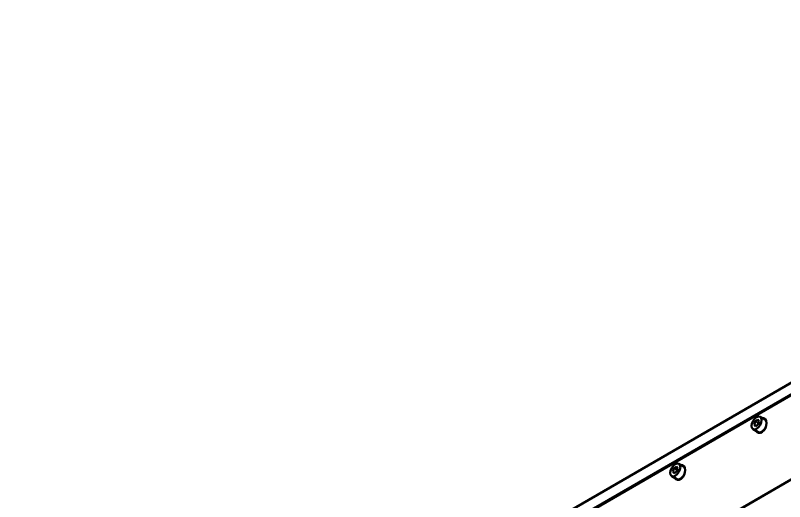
# Model space of a CAD drawing. Header units: millimetres. Extents: x 100 to 5488, y 100 to 4218.
# Drawn here: x 2870.7 to 3238.7, y 1133.9 to 1366.3 of the extents above; entities that cross this region are included whole.
import ezdxf

# ---------------------------------------------------------------- set-up
doc = ezdxf.new("R2010")
doc.units = ezdxf.units.MM
doc.header["$LTSCALE"] = 20
doc.layers.add('Visible (ANSI)', color=7, linetype='Continuous', lineweight=50)
doc.layers.add('Visible Narrow (ANSI)', color=7, linetype='Continuous', lineweight=35)

msp = doc.modelspace()

# ---------------------------------------------------------------- linework, layer by layer
at = {"layer": 'Visible (ANSI)'}
for p, q in [((2872.822, 977.626), (3545.987, 1366.278)), ((3227.001, 1174.411), (3229.476, 1172.982)), ((3224.689, 1172.338), (3224.077, 1170.76)), ((3224.077, 1170.76), (3224.689, 1169.888)), ((3225.137, 1170.147), (3224.077, 1170.76)), ((3224.689, 1172.338), (3225.914, 1173.045)), ((3226.242, 1171.441), (3224.689, 1172.338)), ((3225.914, 1170.596), (3224.689, 1169.888)), ((3226.526, 1172.174), (3225.914, 1173.045)), ((3225.914, 1170.596), (3226.526, 1172.174)), ((3223.601, 1168.522), (3226.076, 1167.093)), ((3188.11, 1151.958), (3190.585, 1150.529)), ((3185.798, 1149.884), (3185.186, 1148.306)), ((3185.186, 1148.306), (3185.798, 1147.435)), ((3186.246, 1147.694), (3185.186, 1148.306)), ((3185.798, 1149.884), (3187.023, 1150.591)), ((3187.351, 1148.988), (3185.798, 1149.884)), ((3187.023, 1148.142), (3185.798, 1147.435)), ((3187.635, 1149.72), (3187.023, 1150.591)), ((3187.023, 1148.142), (3187.635, 1149.72)), ((3184.71, 1146.069), (3187.185, 1144.64))]:
    msp.add_line(p, q, dxfattribs=at)
for centre in [(3225.301, 1171.467), (3186.41, 1149.013)]:
    msp.add_ellipse(centre, major_axis=(1.7, 2.944), ratio=0.5773503, dxfattribs=at)
for centre, major_axis, ratio, start_param, end_param in [((3227.368, 1170.274), (1.442, 3.482), 0.6469639, 2.6210181, 6.6335754), ((3227.776, 1170.038), (1.875, 3.248), 0.5773503, 0.1638586, 0.4354824), ((3227.776, 1170.038), (1.7, 2.944), 0.5773503, 6.0740915, 6.2831853), ((3227.776, 1170.038), (-1.875, -3.248), 0.5773503, 5.847703, 6.2428368), ((3227.776, 1170.038), (-1.7, -2.944), 0.5773503, 0, 1.6327784), ((3188.477, 1147.82), (1.442, 3.482), 0.6469639, 2.6210181, 6.6335754), ((3188.885, 1147.584), (1.875, 3.248), 0.5773503, 0.1638586, 0.4354824), ((3188.885, 1147.584), (1.7, 2.944), 0.5773503, 6.0740915, 6.2831853), ((3188.885, 1147.584), (-1.875, -3.248), 0.5773503, 5.847703, 6.2428368), ((3188.885, 1147.584), (-1.7, -2.944), 0.5773503, 0, 1.6327784)]:
    msp.add_ellipse(centre, major_axis=major_axis, ratio=ratio, start_param=start_param, end_param=end_param, dxfattribs=at)
at = {"layer": 'Visible Narrow (ANSI)'}
for p, q in [((3545.899, 1366.158), (2872.733, 977.506)), ((3543.912, 1358.91), (2870.747, 970.258)), ((2870.818, 971.24), (3543.984, 1359.893)), ((2874.76, 932.785), (3547.926, 1321.438)), ((3547.938, 1320.929), (2874.772, 932.277))]:
    msp.add_line(p, q, dxfattribs=at)

doc.saveas('drawing.dxf')
